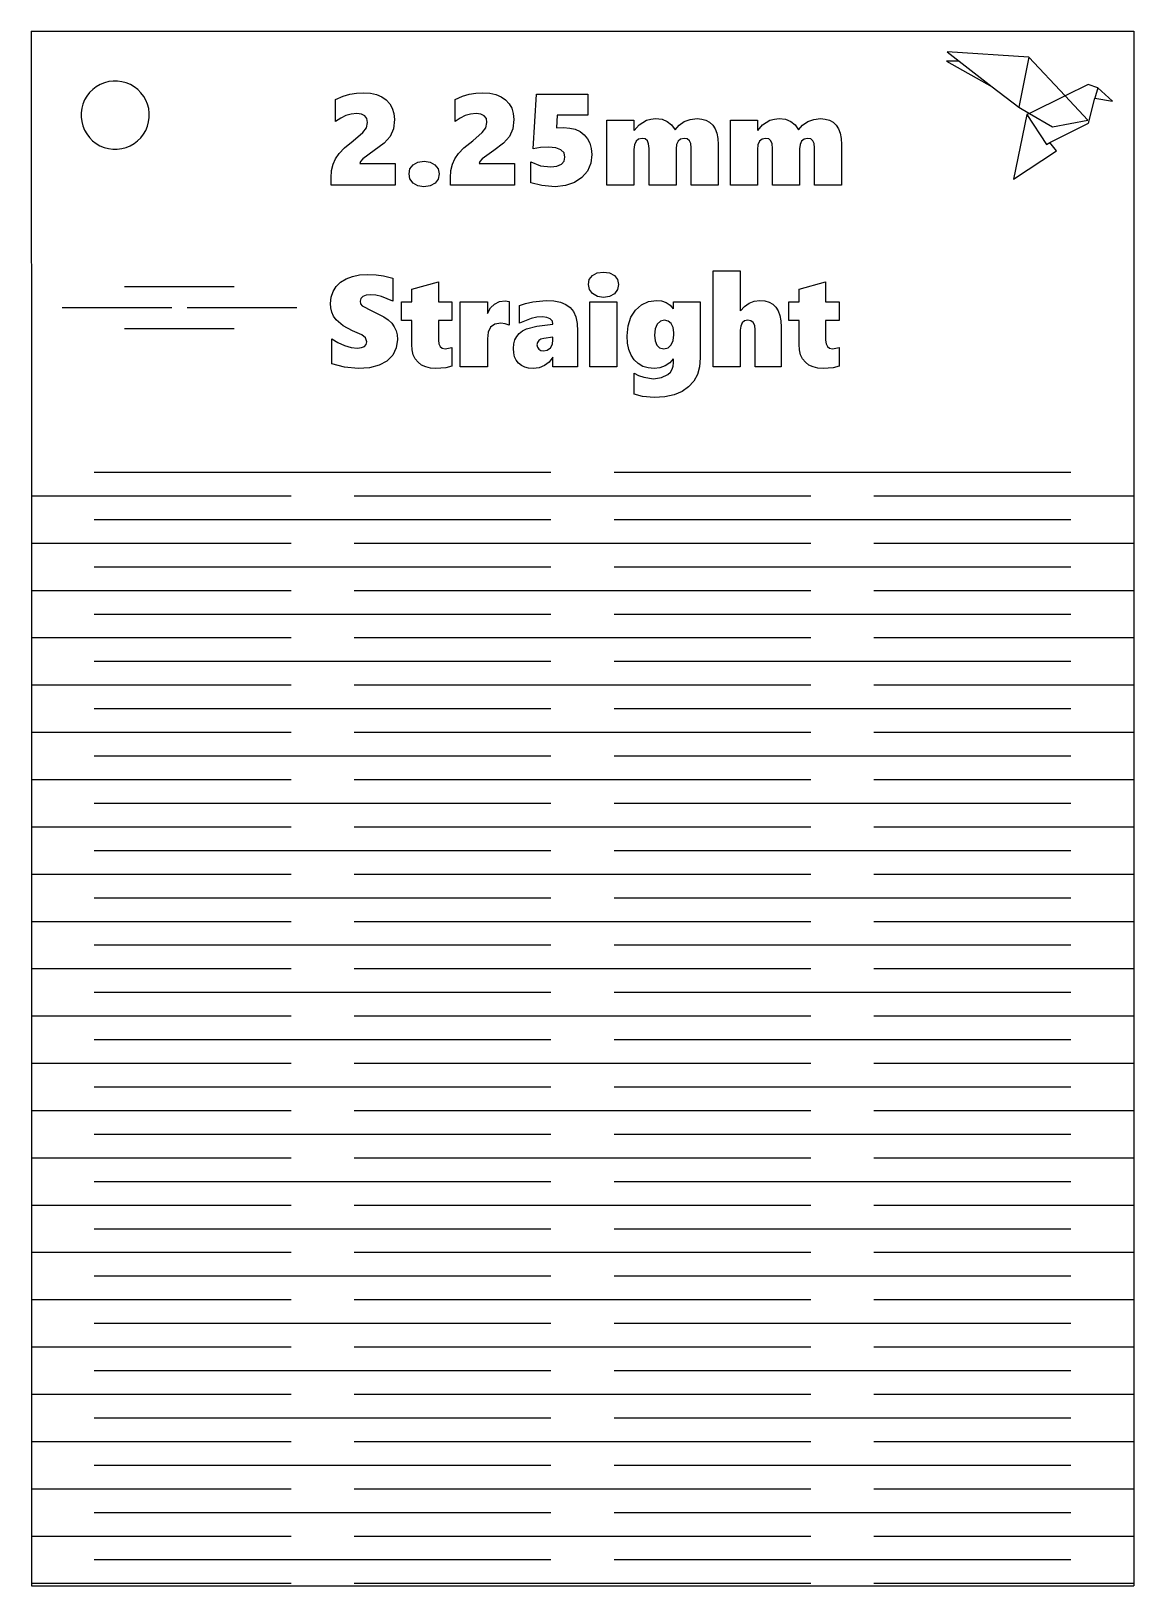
# Model space of a CAD drawing. Extents: x -52 to 52, y -74 to 74.
import ezdxf

# ---------------------------------------------------------------- set-up
doc = ezdxf.new("R2010")
doc.units = 0
doc.header["$MEASUREMENT"] = 0
doc.layers.get('0').update_dxf_attribs({"linetype": 'CONTINUOUS'})

msp = doc.modelspace()

# ---------------------------------------------------------------- linework, layer by layer
for p, q in [((-52.47, 73.99), (52.47, 73.99)), ((-52.47, 73.99), (-52.45, 29.76)), ((52.47, 73.99), (52.47, 29.76)), ((34.64, 71.14), (38.98, 68.7)), ((35.83, 71.14), (34.64, 71.14)), ((42.48, 71.5), (34.7, 72.01)), ((34.7, 72.01), (35.83, 71.14)), ((35.83, 71.14), (38.98, 68.7)), ((42.48, 71.5), (41.51, 66.74)), ((45.93, 67.83), (42.48, 71.5)), ((-46.91, 68.14), (-47.17, 67.81)), ((-46.61, 68.44), (-46.91, 68.14)), ((-46.27, 68.7), (-46.61, 68.44)), ((-45.9, 68.91), (-46.27, 68.7)), ((-45.5, 69.07), (-45.9, 68.91)), ((-45.09, 69.18), (-45.5, 69.07)), ((-44.67, 69.23), (-45.09, 69.18)), ((-44.25, 69.23), (-44.67, 69.23)), ((-43.83, 69.17), (-44.25, 69.23)), ((-43.42, 69.06), (-43.83, 69.17)), ((-43.02, 68.9), (-43.42, 69.06)), ((-42.66, 68.68), (-43.02, 68.9)), ((-42.32, 68.42), (-42.66, 68.68)), ((-42.02, 68.12), (-42.32, 68.42)), ((-41.76, 67.78), (-42.02, 68.12)), ((-22.14, 67.98), (-21.51, 68.09)), ((-21.51, 68.09), (-20.86, 68.12)), ((-20.86, 68.12), (-20.19, 68.08)), ((-20.19, 68.08), (-19.61, 67.95)), ((-10.78, 67.98), (-10.15, 68.09)), ((-10.15, 68.09), (-9.5, 68.12)), ((-9.5, 68.12), (-8.83, 68.08)), ((-8.83, 68.08), (-8.25, 67.95)), ((38.98, 68.7), (41.51, 66.74)), ((48.12, 68.9), (45.93, 67.83)), ((49.03, 68.6), (48.12, 68.9)), ((49.03, 68.6), (48.75, 67.61)), ((50.45, 67.31), (49.03, 68.6)), ((-47.66, 66.64), (-47.72, 66.22)), ((-47.55, 67.05), (-47.66, 66.64)), ((-47.38, 67.44), (-47.55, 67.05)), ((-47.17, 67.81), (-47.38, 67.44)), ((-41.55, 67.41), (-41.76, 67.78)), ((-41.39, 67.02), (-41.55, 67.41)), ((-41.28, 66.61), (-41.39, 67.02)), ((-41.23, 66.19), (-41.28, 66.61)), ((-23.49, 67.48), (-22.79, 67.79)), ((-23.49, 65.37), (-23.49, 67.48)), ((-22.79, 67.79), (-22.14, 67.98)), ((-19.61, 67.95), (-19.1, 67.74)), ((-19.1, 67.74), (-18.68, 67.45)), ((-18.68, 67.45), (-18.34, 67.08)), ((-18.34, 67.08), (-18.1, 66.64)), ((-18.1, 66.64), (-17.95, 66.14)), ((-12.13, 67.48), (-11.43, 67.79)), ((-12.13, 65.37), (-12.13, 67.48)), ((-11.43, 67.79), (-10.78, 67.98)), ((-8.25, 67.95), (-7.74, 67.74)), ((-7.74, 67.74), (-7.32, 67.45)), ((-7.32, 67.45), (-6.98, 67.08)), ((-6.98, 67.08), (-6.74, 66.64)), ((-6.74, 66.64), (-6.59, 66.14)), ((-4.71, 62.79), (-4.39, 67.99)), ((-4.39, 67.99), (0.5, 67.99)), ((0.5, 67.99), (0.5, 65.98)), ((41.51, 66.74), (42.53, 66.15)), ((45.93, 67.83), (42.53, 66.15)), ((48.1, 65.52), (45.93, 67.83)), ((48.14, 65.24), (48.75, 67.61)), ((48.75, 67.61), (50.45, 67.31)), ((-47.72, 66.22), (-47.72, 65.79)), ((-47.72, 65.79), (-47.66, 65.37)), ((-47.66, 65.37), (-47.56, 64.96)), ((-41.4, 64.93), (-41.29, 65.34)), ((-41.29, 65.34), (-41.23, 65.76)), ((-41.23, 65.76), (-41.23, 66.19)), ((-23.01, 65.71), (-23.49, 65.37)), ((-22.52, 65.95), (-23.01, 65.71)), ((-22.01, 66.09), (-22.52, 65.95)), ((-21.49, 66.14), (-22.01, 66.09)), ((-21.03, 66.09), (-21.49, 66.14)), ((-20.71, 65.92), (-21.03, 66.09)), ((-20.51, 65.66), (-20.71, 65.92)), ((-20.56, 64.79), (-20.45, 65.28)), ((-20.45, 65.28), (-20.51, 65.66)), ((-17.9, 65.56), (-18, 64.7)), ((-17.95, 66.14), (-17.9, 65.56)), ((-11.65, 65.71), (-12.13, 65.37)), ((-11.16, 65.95), (-11.65, 65.71)), ((-10.65, 66.09), (-11.16, 65.95)), ((-10.13, 66.14), (-10.65, 66.09)), ((-9.67, 66.09), (-10.13, 66.14)), ((-9.35, 65.92), (-9.67, 66.09)), ((-9.15, 65.66), (-9.35, 65.92)), ((-9.2, 64.79), (-9.09, 65.28)), ((-9.09, 65.28), (-9.15, 65.66)), ((-6.54, 65.56), (-6.64, 64.7)), ((-6.59, 66.14), (-6.54, 65.56)), ((-2.4, 65.98), (-2.48, 64.77)), ((0.5, 65.98), (-2.4, 65.98)), ((2.32, 59.33), (2.32, 65.51)), ((2.32, 65.51), (4.9, 65.51)), ((4.9, 65.51), (4.9, 64.54)), ((5.38, 65.06), (6.1, 65.5)), ((6.1, 65.5), (6.51, 65.62)), ((6.51, 65.62), (6.96, 65.66)), ((6.96, 65.66), (7.57, 65.6)), ((7.57, 65.6), (8.07, 65.4)), ((8.07, 65.4), (8.48, 65.07)), ((9.2, 65.04), (9.69, 65.38)), ((9.69, 65.38), (10.26, 65.59)), ((10.26, 65.59), (10.9, 65.66)), ((10.9, 65.66), (11.35, 65.62)), ((11.35, 65.62), (11.75, 65.51)), ((11.75, 65.51), (12.1, 65.31)), ((12.1, 65.31), (12.39, 65.03)), ((14.07, 59.33), (14.07, 65.51)), ((14.07, 65.51), (16.64, 65.51)), ((16.64, 65.51), (16.64, 64.54)), ((17.13, 65.06), (17.84, 65.5)), ((17.84, 65.5), (18.26, 65.62)), ((18.26, 65.62), (18.71, 65.66)), ((18.71, 65.66), (19.31, 65.6)), ((19.31, 65.6), (19.81, 65.4)), ((19.81, 65.4), (20.23, 65.07)), ((20.95, 65.04), (21.44, 65.38)), ((21.44, 65.38), (22.01, 65.59)), ((22.01, 65.59), (22.64, 65.66)), ((22.64, 65.66), (23.1, 65.62)), ((23.1, 65.62), (23.5, 65.51)), ((23.5, 65.51), (23.85, 65.31)), ((23.85, 65.31), (24.13, 65.03)), ((42.3, 66.04), (41.03, 59.89)), ((42.53, 66.15), (42.3, 66.04)), ((42.3, 66.04), (44.17, 63.2)), ((42.53, 66.15), (44.74, 64.88)), ((44.54, 63.42), (48.14, 65.24)), ((44.74, 64.88), (48.1, 65.52)), ((-47.56, 64.96), (-47.39, 64.56)), ((-47.39, 64.56), (-47.18, 64.2)), ((-47.18, 64.2), (-46.93, 63.86)), ((-46.93, 63.86), (-46.63, 63.56)), ((-42.34, 63.54), (-42.04, 63.84)), ((-42.04, 63.84), (-41.78, 64.17)), ((-41.78, 64.17), (-41.56, 64.54)), ((-41.56, 64.54), (-41.4, 64.93)), ((-21.81, 63.55), (-20.9, 64.33)), ((-20.9, 64.33), (-20.56, 64.79)), ((-18.31, 63.97), (-18.89, 63.31)), ((-18, 64.7), (-18.31, 63.97)), ((-10.45, 63.55), (-9.54, 64.33)), ((-9.54, 64.33), (-9.2, 64.79)), ((-6.95, 63.97), (-7.52, 63.31)), ((-6.64, 64.7), (-6.95, 63.97)), ((-2.48, 64.77), (-1.82, 64.81)), ((-1.82, 64.81), (-1.22, 64.76)), ((-1.22, 64.76), (-0.69, 64.64)), ((-0.69, 64.64), (-0.23, 64.42)), ((-0.23, 64.42), (0.16, 64.12)), ((0.16, 64.12), (0.48, 63.75)), ((0.48, 63.75), (0.7, 63.31)), ((4.92, 64.54), (5.38, 65.06)), ((5.34, 63.71), (5.1, 63.51)), ((5.69, 63.78), (5.34, 63.71)), ((5.97, 63.72), (5.69, 63.78)), ((6.17, 63.54), (5.97, 63.72)), ((8.48, 65.07), (8.82, 64.58)), ((8.82, 64.58), (9.2, 65.04)), ((9.34, 63.71), (9.1, 63.51)), ((9.66, 63.78), (9.34, 63.71)), ((9.97, 63.73), (9.66, 63.78)), ((10.18, 63.56), (9.97, 63.73)), ((12.39, 65.03), (12.61, 64.68)), ((12.61, 64.68), (12.78, 64.26)), ((12.78, 64.26), (12.87, 63.76)), ((12.87, 63.76), (12.91, 63.2)), ((16.67, 64.54), (17.13, 65.06)), ((17.09, 63.71), (16.84, 63.51)), ((17.43, 63.78), (17.09, 63.71)), ((17.72, 63.72), (17.43, 63.78)), ((17.92, 63.54), (17.72, 63.72)), ((20.23, 65.07), (20.57, 64.58)), ((20.57, 64.58), (20.95, 65.04)), ((21.09, 63.71), (20.85, 63.51)), ((21.41, 63.78), (21.09, 63.71)), ((21.72, 63.73), (21.41, 63.78)), ((21.93, 63.56), (21.72, 63.73)), ((24.13, 65.03), (24.36, 64.68)), ((24.36, 64.68), (24.52, 64.26)), ((24.52, 64.26), (24.62, 63.76)), ((24.62, 63.76), (24.65, 63.2)), ((-46.63, 63.56), (-46.29, 63.29)), ((-46.29, 63.29), (-45.92, 63.08)), ((-45.92, 63.08), (-45.53, 62.92)), ((-45.53, 62.92), (-45.12, 62.8)), ((-45.12, 62.8), (-44.7, 62.75)), ((-44.7, 62.75), (-44.28, 62.75)), ((-44.28, 62.75), (-43.85, 62.8)), ((-43.85, 62.8), (-43.44, 62.91)), ((-43.44, 62.91), (-43.05, 63.07)), ((-43.05, 63.07), (-42.68, 63.28)), ((-42.68, 63.28), (-42.34, 63.54)), ((-23.51, 61.83), (-23.17, 62.33)), ((-23.17, 62.33), (-22.64, 62.87)), ((-22.64, 62.87), (-21.81, 63.55)), ((-19.81, 62.62), (-20.92, 61.82)), ((-18.89, 63.31), (-19.81, 62.62)), ((-12.15, 61.83), (-11.81, 62.33)), ((-11.81, 62.33), (-11.28, 62.87)), ((-11.28, 62.87), (-10.45, 63.55)), ((-8.45, 62.62), (-9.56, 61.82)), ((-7.52, 63.31), (-8.45, 62.62)), ((-4.01, 62.9), (-4.71, 62.79)), ((-3.25, 62.94), (-4.01, 62.9)), ((-2.55, 62.88), (-3.25, 62.94)), ((-2.06, 62.7), (-2.55, 62.88)), ((-1.76, 62.4), (-2.06, 62.7)), ((-1.67, 61.99), (-1.76, 62.4)), ((0.7, 63.31), (0.84, 62.82)), ((0.88, 62.26), (0.78, 61.42)), ((0.84, 62.82), (0.88, 62.26)), ((4.95, 63.17), (4.9, 62.72)), ((4.9, 62.72), (4.9, 59.33)), ((5.1, 63.51), (4.95, 63.17)), ((6.29, 63.25), (6.17, 63.54)), ((6.33, 62.83), (6.29, 63.25)), ((6.33, 59.33), (6.33, 62.83)), ((8.95, 63.19), (8.9, 62.77)), ((8.9, 62.77), (8.9, 59.33)), ((9.1, 63.51), (8.95, 63.19)), ((10.3, 63.28), (10.18, 63.56)), ((10.34, 62.89), (10.3, 63.28)), ((10.34, 59.33), (10.34, 62.89)), ((12.91, 63.2), (12.91, 59.33)), ((16.69, 63.17), (16.64, 62.72)), ((16.64, 62.72), (16.64, 59.33)), ((16.84, 63.51), (16.69, 63.17)), ((18.04, 63.25), (17.92, 63.54)), ((18.08, 62.83), (18.04, 63.25)), ((18.08, 59.33), (18.08, 62.83)), ((20.7, 63.19), (20.65, 62.77)), ((20.65, 62.77), (20.65, 59.33)), ((20.85, 63.51), (20.7, 63.19)), ((22.05, 63.28), (21.93, 63.56)), ((22.09, 62.89), (22.05, 63.28)), ((22.09, 59.33), (22.09, 62.89)), ((24.65, 63.2), (24.65, 59.33)), ((41.03, 59.89), (45.12, 62.59)), ((44.17, 63.2), (44.47, 63.38)), ((44.47, 63.38), (44.54, 63.42)), ((45.12, 62.59), (44.47, 63.38)), ((-23.92, 60.03), (-23.88, 60.71)), ((-23.88, 60.71), (-23.74, 61.31)), ((-23.74, 61.31), (-23.51, 61.83)), ((-21.13, 61.59), (-21.2, 61.4)), ((-21.2, 61.4), (-17.82, 61.4)), ((-20.92, 61.82), (-21.13, 61.59)), ((-17.82, 61.4), (-17.82, 59.33)), ((-16.51, 60.41), (-16.42, 60.89)), ((-16.42, 60.89), (-16.13, 61.27)), ((-16.13, 61.27), (-15.67, 61.51)), ((-15.67, 61.51), (-15.08, 61.6)), ((-15.08, 61.6), (-14.5, 61.51)), ((-14.5, 61.51), (-14.04, 61.27)), ((-14.04, 61.27), (-13.75, 60.89)), ((-13.75, 60.89), (-13.65, 60.41)), ((-12.56, 60.03), (-12.52, 60.71)), ((-12.52, 60.71), (-12.38, 61.31)), ((-12.38, 61.31), (-12.15, 61.83)), ((-9.77, 61.59), (-9.84, 61.4)), ((-9.84, 61.4), (-6.46, 61.4)), ((-9.56, 61.82), (-9.77, 61.59)), ((-6.46, 61.4), (-6.46, 59.33)), ((-4.92, 59.54), (-4.92, 61.55)), ((-4.92, 61.55), (-3.99, 61.18)), ((-3.99, 61.18), (-3.01, 61.06)), ((-3.01, 61.06), (-2.43, 61.12)), ((-2.43, 61.12), (-2.01, 61.31)), ((-2.01, 61.31), (-1.75, 61.6)), ((-1.75, 61.6), (-1.67, 61.99)), ((0.78, 61.42), (0.46, 60.67)), ((-23.92, 59.33), (-23.92, 60.03)), ((-17.82, 59.33), (-23.92, 59.33)), ((-16.42, 59.93), (-16.51, 60.41)), ((-16.12, 59.53), (-16.42, 59.93)), ((-15.67, 59.27), (-16.12, 59.53)), ((-15.1, 59.18), (-15.67, 59.27)), ((-14.49, 59.27), (-15.1, 59.18)), ((-14.03, 59.52), (-14.49, 59.27)), ((-13.74, 59.91), (-14.03, 59.52)), ((-13.65, 60.41), (-13.74, 59.91)), ((-12.56, 59.33), (-12.56, 60.03)), ((-6.46, 59.33), (-12.56, 59.33)), ((-3.86, 59.28), (-4.92, 59.54)), ((-2.61, 59.18), (-3.86, 59.28)), ((-1.61, 59.28), (-2.61, 59.18)), ((-0.75, 59.57), (-1.61, 59.28)), ((-0.05, 60.04), (-0.75, 59.57)), ((0.46, 60.67), (-0.05, 60.04)), ((4.9, 59.33), (2.32, 59.33)), ((8.9, 59.33), (6.33, 59.33)), ((12.91, 59.33), (10.34, 59.33)), ((16.64, 59.33), (14.07, 59.33)), ((20.65, 59.33), (18.08, 59.33)), ((24.65, 59.33), (22.09, 59.33)), ((-23.02, 50.08), (-22.5, 50.4)), ((-22.5, 50.4), (-21.9, 50.64)), ((-21.9, 50.64), (-21.22, 50.78)), ((-21.22, 50.78), (-20.46, 50.83)), ((-20.46, 50.83), (-19.62, 50.79)), ((-19.62, 50.79), (-18.93, 50.7)), ((-18.93, 50.7), (-18.06, 50.49)), ((-18.06, 50.49), (-18.06, 48.29)), ((0.56, 49.87), (0.65, 50.35)), ((0.65, 50.35), (0.95, 50.73)), ((0.95, 50.73), (1.4, 50.98)), ((1.4, 50.98), (1.99, 51.06)), ((1.99, 51.06), (2.57, 50.98)), ((2.57, 50.98), (3.03, 50.73)), ((3.03, 50.73), (3.32, 50.35)), ((3.32, 50.35), (3.42, 49.87)), ((12.45, 42.03), (12.45, 51.18)), ((12.45, 51.18), (15.02, 51.18)), ((15.02, 51.18), (15.02, 47.37)), ((-43.57, 49.67), (-33.14, 49.67)), ((-23.91, 48.66), (-23.73, 49.2)), ((-23.73, 49.2), (-23.43, 49.67)), ((-23.43, 49.67), (-23.02, 50.08)), ((-20.6, 48.85), (-20.91, 48.73)), ((-20.21, 48.89), (-20.6, 48.85)), ((-19.68, 48.85), (-20.21, 48.89)), ((-19.14, 48.74), (-19.68, 48.85)), ((-16.25, 49.42), (-13.71, 50.12)), ((-16.25, 48.21), (-16.25, 49.42)), ((-13.71, 50.12), (-13.71, 48.21)), ((0.66, 49.4), (0.56, 49.87)), ((0.96, 49), (0.66, 49.4)), ((1.42, 48.74), (0.96, 49)), ((3.03, 48.99), (2.57, 48.74)), ((3.32, 49.38), (3.03, 48.99)), ((3.42, 49.87), (3.32, 49.38)), ((20.61, 49.42), (23.14, 50.12)), ((20.61, 48.21), (20.61, 49.42)), ((23.14, 50.12), (23.14, 48.21)), ((-49.51, 47.67), (-39.07, 47.67)), ((-37.63, 47.67), (-27.2, 47.67)), ((-23.97, 48.07), (-23.91, 48.66)), ((-23.94, 47.64), (-23.97, 48.07)), ((-23.84, 47.23), (-23.94, 47.64)), ((-21.11, 48.53), (-21.17, 48.28)), ((-21.17, 48.28), (-21.12, 48.03)), ((-21.12, 48.03), (-20.96, 47.83)), ((-20.91, 48.73), (-21.11, 48.53)), ((-20.96, 47.83), (-20.06, 47.37)), ((-20.06, 47.37), (-18.91, 46.8)), ((-18.06, 48.29), (-19.14, 48.74)), ((-17.22, 46.43), (-17.22, 48.21)), ((-17.22, 48.21), (-16.25, 48.21)), ((-13.71, 48.21), (-12.43, 48.21)), ((-12.43, 48.21), (-12.43, 46.43)), ((-11.63, 42.03), (-11.63, 48.21)), ((-11.63, 48.21), (-9.05, 48.21)), ((-9.05, 48.21), (-9.05, 47.12)), ((-9.03, 47.12), (-8.74, 47.64)), ((-8.74, 47.64), (-8.36, 48.01)), ((-8.36, 48.01), (-7.89, 48.24)), ((-7.89, 48.24), (-7.35, 48.32)), ((-7.35, 48.32), (-6.98, 48.24)), ((-6.98, 48.24), (-6.98, 46)), ((-6, 47.86), (-5.43, 48.06)), ((-6, 46.19), (-6, 47.86)), ((-5.43, 48.06), (-4.74, 48.22)), ((-4.74, 48.22), (-3.45, 48.36)), ((-3.45, 48.36), (-2.72, 48.32)), ((-2.72, 48.32), (-2.09, 48.19)), ((-2.09, 48.19), (-1.58, 47.98)), ((-1.58, 47.98), (-1.17, 47.68)), ((-1.17, 47.68), (-0.86, 47.29)), ((0.7, 42.03), (0.7, 48.21)), ((0.7, 48.21), (3.27, 48.21)), ((1.99, 48.65), (1.42, 48.74)), ((2.57, 48.74), (1.99, 48.65)), ((3.27, 48.21), (3.27, 42.03)), ((4.6, 46.76), (5.03, 47.44)), ((5.03, 47.44), (5.61, 47.94)), ((5.61, 47.94), (6.29, 48.25)), ((6.29, 48.25), (7.03, 48.36)), ((7.03, 48.36), (7.53, 48.31)), ((7.53, 48.31), (7.97, 48.16)), ((7.97, 48.16), (8.33, 47.91)), ((8.33, 47.91), (8.63, 47.57)), ((8.65, 47.57), (8.65, 48.21)), ((8.65, 48.21), (11.21, 48.21)), ((11.21, 48.21), (11.21, 42.89)), ((15.04, 47.37), (15.41, 47.79)), ((15.41, 47.79), (15.85, 48.1)), ((15.85, 48.1), (16.34, 48.29)), ((16.34, 48.29), (16.87, 48.36)), ((16.87, 48.36), (17.34, 48.32)), ((17.34, 48.32), (17.75, 48.2)), ((17.75, 48.2), (18.1, 48)), ((18.1, 48), (18.39, 47.72)), ((18.39, 47.72), (18.62, 47.36)), ((18.62, 47.36), (18.79, 46.92)), ((19.64, 46.43), (19.64, 48.21)), ((19.64, 48.21), (20.61, 48.21)), ((23.14, 48.21), (24.43, 48.21)), ((24.43, 48.21), (24.43, 46.43)), ((-23.68, 46.86), (-23.84, 47.23)), ((-23.45, 46.52), (-23.68, 46.86)), ((-22.79, 45.94), (-23.45, 46.52)), ((-21.88, 45.47), (-22.79, 45.94)), ((-18.91, 46.8), (-18.49, 46.5)), ((-18.49, 46.5), (-18.16, 46.18)), ((-18.16, 46.18), (-17.92, 45.84)), ((-16.25, 46.43), (-17.22, 46.43)), ((-16.25, 44.15), (-16.25, 46.43)), ((-12.43, 46.43), (-13.71, 46.43)), ((-13.71, 46.43), (-13.71, 44.57)), ((-8.34, 46.09), (-8.74, 45.81)), ((-7.78, 46.18), (-8.34, 46.09)), ((-7.37, 46.12), (-7.78, 46.18)), ((-6.98, 46), (-7.37, 46.12)), ((-4.88, 46.63), (-6, 46.19)), ((-5.32, 45.65), (-4.34, 45.9)), ((-4.33, 46.75), (-4.88, 46.63)), ((-4.34, 45.9), (-2.81, 46.09)), ((-3.81, 46.78), (-4.33, 46.75)), ((-3.4, 46.73), (-3.81, 46.78)), ((-3.08, 46.59), (-3.4, 46.73)), ((-2.87, 46.37), (-3.08, 46.59)), ((-2.81, 46.09), (-2.87, 46.37)), ((-0.86, 47.29), (-0.64, 46.79)), ((-0.64, 46.79), (-0.5, 46.17)), ((-0.5, 46.17), (-0.46, 45.44)), ((4.24, 45), (4.33, 45.94)), ((4.33, 45.94), (4.6, 46.76)), ((7.11, 46.09), (6.91, 45.64)), ((7.41, 46.38), (7.11, 46.09)), ((7.8, 46.47), (7.41, 46.38)), ((8.16, 46.39), (7.8, 46.47)), ((8.45, 46.15), (8.16, 46.39)), ((8.63, 45.78), (8.45, 46.15)), ((15.06, 45.91), (15.02, 45.54)), ((15.2, 46.21), (15.06, 45.91)), ((15.42, 46.41), (15.2, 46.21)), ((15.73, 46.47), (15.42, 46.41)), ((16.03, 46.42), (15.73, 46.47)), ((16.25, 46.24), (16.03, 46.42)), ((16.39, 45.96), (16.25, 46.24)), ((16.43, 45.55), (16.39, 45.96)), ((18.79, 46.92), (18.89, 46.41)), ((18.89, 46.41), (18.92, 45.82)), ((20.61, 46.43), (19.64, 46.43)), ((20.61, 44.15), (20.61, 46.43)), ((24.43, 46.43), (23.14, 46.43)), ((23.14, 46.43), (23.14, 44.57)), ((-43.57, 45.67), (-33.14, 45.67)), ((-23.85, 42.33), (-23.85, 44.71)), ((-23.85, 44.71), (-23.28, 44.35)), ((-21, 45.09), (-21.88, 45.47)), ((-20.64, 44.79), (-21, 45.09)), ((-20.52, 44.42), (-20.64, 44.79)), ((-20.58, 44.16), (-20.52, 44.42)), ((-17.92, 45.84), (-17.74, 45.47)), ((-17.74, 45.47), (-17.64, 45.07)), ((-17.6, 44.65), (-17.72, 43.84)), ((-17.64, 45.07), (-17.6, 44.65)), ((-13.71, 44.57), (-13.67, 44.22)), ((-8.97, 45.35), (-9.05, 44.71)), ((-9.05, 44.71), (-9.05, 42.03)), ((-8.74, 45.81), (-8.97, 45.35)), ((-6.54, 44.21), (-6.44, 44.6)), ((-6.44, 44.6), (-6.26, 44.93)), ((-6.26, 44.93), (-6.02, 45.22)), ((-6.02, 45.22), (-5.7, 45.46)), ((-5.7, 45.46), (-5.32, 45.65)), ((-4.16, 44.53), (-4.29, 44.35)), ((-3.96, 44.66), (-4.16, 44.53)), ((-3.68, 44.74), (-3.96, 44.66)), ((-2.81, 44.86), (-3.68, 44.74)), ((-2.87, 44.19), (-2.81, 44.62)), ((-2.81, 44.62), (-2.81, 44.86)), ((-0.46, 45.44), (-0.46, 42.03)), ((4.28, 44.3), (4.24, 45)), ((6.91, 45.64), (6.85, 45.06)), ((6.85, 45.06), (6.9, 44.52)), ((6.9, 44.52), (7.06, 44.11)), ((8.44, 44.12), (8.63, 44.54)), ((8.69, 45.29), (8.63, 45.78)), ((8.63, 44.54), (8.69, 45.08)), ((8.69, 45.08), (8.69, 45.29)), ((15.02, 45.54), (15.02, 42.03)), ((16.43, 42.03), (16.43, 45.55)), ((18.92, 45.82), (18.92, 42.03)), ((23.14, 44.57), (23.18, 44.22)), ((-23.28, 44.35), (-22.65, 44.06)), ((-22.65, 44.06), (-22.01, 43.88)), ((-22.01, 43.88), (-21.42, 43.82)), ((-21.42, 43.82), (-21.04, 43.86)), ((-21.04, 43.86), (-20.76, 43.97)), ((-20.76, 43.97), (-20.58, 44.16)), ((-18.06, 43.14), (-18.62, 42.58)), ((-17.72, 43.84), (-18.06, 43.14)), ((-16.21, 43.64), (-16.25, 44.15)), ((-16.1, 43.18), (-16.21, 43.64)), ((-15.91, 42.79), (-16.1, 43.18)), ((-13.67, 44.22), (-13.55, 43.96)), ((-13.55, 43.96), (-13.35, 43.81)), ((-13.35, 43.81), (-13.07, 43.76)), ((-13.07, 43.76), (-12.43, 43.89)), ((-12.43, 43.89), (-12.43, 42.11)), ((-6.58, 43.78), (-6.54, 44.21)), ((-6.55, 43.37), (-6.58, 43.78)), ((-6.46, 43), (-6.55, 43.37)), ((-6.3, 42.68), (-6.46, 43)), ((-4.29, 44.35), (-4.33, 44.13)), ((-4.33, 44.13), (-4.29, 43.9)), ((-4.29, 43.9), (-4.17, 43.71)), ((-4.17, 43.71), (-3.97, 43.59)), ((-3.97, 43.59), (-3.71, 43.55)), ((-3.71, 43.55), (-3.35, 43.62)), ((-3.35, 43.62), (-3.06, 43.85)), ((-2.83, 42.97), (-3.18, 42.49)), ((-3.06, 43.85), (-2.87, 44.19)), ((-2.81, 42.03), (-2.81, 42.97)), ((4.41, 43.69), (4.28, 44.3)), ((4.63, 43.16), (4.41, 43.69)), ((4.93, 42.71), (4.63, 43.16)), ((7.06, 44.11), (7.34, 43.85)), ((7.34, 43.85), (7.75, 43.76)), ((7.75, 43.76), (8.14, 43.85)), ((8.14, 43.85), (8.44, 44.12)), ((20.65, 43.64), (20.61, 44.15)), ((20.76, 43.18), (20.65, 43.64)), ((20.95, 42.79), (20.76, 43.18)), ((23.18, 44.22), (23.3, 43.96)), ((23.3, 43.96), (23.51, 43.81)), ((23.51, 43.81), (23.79, 43.76)), ((23.79, 43.76), (24.43, 43.89)), ((24.43, 43.89), (24.43, 42.11)), ((-22.66, 41.99), (-23.85, 42.33)), ((-21.36, 41.88), (-22.66, 41.99)), ((-20.27, 41.95), (-21.36, 41.88)), ((-19.36, 42.19), (-20.27, 41.95)), ((-18.62, 42.58), (-19.36, 42.19)), ((-15.64, 42.47), (-15.91, 42.79)), ((-15.31, 42.21), (-15.64, 42.47)), ((-14.92, 42.02), (-15.31, 42.21)), ((-14.47, 41.91), (-14.92, 42.02)), ((-13.96, 41.88), (-14.47, 41.91)), ((-13, 41.95), (-13.96, 41.88)), ((-12.43, 42.11), (-13, 41.95)), ((-9.05, 42.03), (-11.63, 42.03)), ((-6.08, 42.39), (-6.3, 42.68)), ((-5.81, 42.17), (-6.08, 42.39)), ((-5.49, 42), (-5.81, 42.17)), ((-5.13, 41.91), (-5.49, 42)), ((-4.71, 41.88), (-5.13, 41.91)), ((-4.12, 41.94), (-4.71, 41.88)), ((-3.61, 42.15), (-4.12, 41.94)), ((-3.18, 42.49), (-3.61, 42.15)), ((-0.46, 42.03), (-2.81, 42.03)), ((3.27, 42.03), (0.7, 42.03)), ((4.92, 39.42), (4.92, 41.43)), ((4.92, 41.43), (5.34, 41.22)), ((5.31, 42.34), (4.93, 42.71)), ((5.75, 42.08), (5.31, 42.34)), ((6.26, 41.93), (5.75, 42.08)), ((6.82, 41.88), (6.26, 41.93)), ((7.36, 41.94), (6.82, 41.88)), ((7.86, 42.13), (7.36, 41.94)), ((8.3, 42.42), (7.86, 42.13)), ((8.13, 41.32), (8.36, 41.54)), ((8.63, 42.8), (8.3, 42.42)), ((8.36, 41.54), (8.52, 41.8)), ((8.52, 41.8), (8.62, 42.1)), ((8.62, 42.1), (8.65, 42.42)), ((8.65, 42.42), (8.65, 42.8)), ((11.14, 42.05), (10.93, 41.31)), ((11.21, 42.89), (11.14, 42.05)), ((15.02, 42.03), (12.45, 42.03)), ((18.92, 42.03), (16.43, 42.03)), ((21.21, 42.47), (20.95, 42.79)), ((21.55, 42.21), (21.21, 42.47)), ((21.94, 42.02), (21.55, 42.21)), ((22.39, 41.91), (21.94, 42.02)), ((22.9, 41.88), (22.39, 41.91)), ((23.86, 41.95), (22.9, 41.88)), ((24.43, 42.11), (23.86, 41.95)), ((5.34, 41.22), (5.83, 41.05)), ((5.83, 41.05), (6.75, 40.9)), ((6.75, 40.9), (7.53, 41.01)), ((7.53, 41.01), (8.13, 41.32)), ((10.09, 40.12), (9.47, 39.68)), ((10.58, 40.66), (10.09, 40.12)), ((10.93, 41.31), (10.58, 40.66)), ((5.7, 39.21), (4.92, 39.42)), ((6.82, 39.12), (5.7, 39.21)), ((7.83, 39.18), (6.82, 39.12)), ((8.71, 39.37), (7.83, 39.18)), ((9.47, 39.68), (8.71, 39.37)), ((-46.47, 32.01), (-3, 32.01)), ((3, 32.01), (46.47, 32.01)), ((-52.45, 29.76), (-27.74, 29.76)), ((-52.45, 29.76), (-52.45, 25.26)), ((-21.74, 29.76), (21.74, 29.76)), ((27.74, 29.76), (52.47, 29.76)), ((52.47, 29.76), (52.47, 25.26)), ((-46.47, 27.51), (-3, 27.51)), ((3, 27.51), (46.47, 27.51)), ((-52.45, 25.26), (-27.74, 25.26)), ((-52.45, 25.26), (-52.45, 20.76)), ((-21.74, 25.26), (21.74, 25.26)), ((27.74, 25.26), (52.47, 25.26)), ((52.47, 25.26), (52.47, 20.76)), ((-46.47, 23.01), (-3, 23.01)), ((3, 23.01), (46.47, 23.01)), ((-52.45, 20.76), (-27.74, 20.76)), ((-52.45, 20.76), (-52.45, 16.26)), ((-21.74, 20.76), (21.74, 20.76)), ((27.74, 20.76), (52.47, 20.76)), ((52.47, 20.76), (52.47, 16.26)), ((-46.47, 18.51), (-3, 18.51)), ((3, 18.51), (46.47, 18.51)), ((-52.45, 16.26), (-27.74, 16.26)), ((-52.45, 16.26), (-52.45, 11.76)), ((-21.74, 16.26), (21.74, 16.26)), ((27.74, 16.26), (52.47, 16.26)), ((52.47, 16.26), (52.47, 11.76)), ((-46.47, 14.01), (-3, 14.01)), ((3, 14.01), (46.47, 14.01)), ((-52.45, 11.76), (-27.74, 11.76)), ((-52.45, 11.76), (-52.45, 7.26)), ((-21.74, 11.76), (21.74, 11.76)), ((27.74, 11.76), (52.47, 11.76)), ((52.47, 11.76), (52.47, 7.26)), ((-46.47, 9.51), (-3, 9.51)), ((3, 9.51), (46.47, 9.51)), ((-52.45, 7.26), (-27.74, 7.26)), ((-52.45, 7.26), (-52.45, 2.76)), ((-21.74, 7.26), (21.74, 7.26)), ((27.74, 7.26), (52.47, 7.26)), ((52.47, 7.26), (52.47, 2.76)), ((-46.47, 5.01), (-3, 5.01)), ((3, 5.01), (46.47, 5.01)), ((-52.45, 2.76), (-27.74, 2.76)), ((-52.45, 2.76), (-52.45, -1.74)), ((-21.74, 2.76), (21.74, 2.76)), ((27.74, 2.76), (52.47, 2.76)), ((52.47, 2.76), (52.47, -1.74)), ((-46.47, 0.51), (-3, 0.51)), ((3, 0.51), (46.47, 0.51)), ((-52.45, -1.74), (-27.74, -1.74)), ((-52.45, -1.74), (-52.45, -6.24)), ((-21.74, -1.74), (21.74, -1.74)), ((27.74, -1.74), (52.47, -1.74)), ((52.47, -1.74), (52.47, -6.24)), ((-46.47, -3.99), (-3, -3.99)), ((3, -3.99), (46.47, -3.99)), ((-52.45, -6.24), (-27.74, -6.24)), ((-52.45, -6.24), (-52.45, -10.74)), ((-21.74, -6.24), (21.74, -6.24)), ((27.74, -6.24), (52.47, -6.24)), ((52.47, -6.24), (52.47, -10.74)), ((-46.47, -8.49), (-3, -8.49)), ((3, -8.49), (46.47, -8.49)), ((-52.45, -10.74), (-27.74, -10.74)), ((-52.45, -10.74), (-52.45, -15.24)), ((-21.74, -10.74), (21.74, -10.74)), ((27.74, -10.74), (52.47, -10.74)), ((52.47, -10.74), (52.47, -15.24)), ((-46.47, -12.99), (-3, -12.99)), ((3, -12.99), (46.47, -12.99)), ((-52.45, -15.24), (-27.74, -15.24)), ((-52.45, -15.24), (-52.45, -19.74)), ((-21.74, -15.24), (21.74, -15.24)), ((27.74, -15.24), (52.47, -15.24)), ((52.47, -15.24), (52.47, -19.74)), ((-46.47, -17.49), (-3, -17.49)), ((3, -17.49), (46.47, -17.49)), ((-52.45, -19.74), (-27.74, -19.74)), ((-52.45, -19.74), (-52.45, -24.24)), ((-21.74, -19.74), (21.74, -19.74)), ((27.74, -19.74), (52.47, -19.74)), ((52.47, -19.74), (52.47, -24.24)), ((-46.47, -21.99), (-3, -21.99)), ((3, -21.99), (46.47, -21.99)), ((-52.45, -24.24), (-27.74, -24.24)), ((-52.45, -24.24), (-52.45, -28.74)), ((-21.74, -24.24), (21.74, -24.24)), ((27.74, -24.24), (52.47, -24.24)), ((52.47, -24.24), (52.47, -28.74)), ((-46.47, -26.49), (-3, -26.49)), ((3, -26.49), (46.47, -26.49)), ((-52.45, -28.74), (-27.74, -28.74)), ((-52.45, -28.74), (-52.45, -33.24)), ((-21.74, -28.74), (21.74, -28.74)), ((27.74, -28.74), (52.47, -28.74)), ((52.47, -28.74), (52.47, -33.24)), ((-46.47, -30.99), (-3, -30.99)), ((3, -30.99), (46.47, -30.99)), ((-52.45, -33.24), (-27.74, -33.24)), ((-52.45, -33.24), (-52.45, -37.74)), ((-21.74, -33.24), (21.74, -33.24)), ((27.74, -33.24), (52.47, -33.24)), ((52.47, -33.24), (52.47, -37.74)), ((-46.47, -35.49), (-3, -35.49)), ((3, -35.49), (46.47, -35.49)), ((-52.45, -37.74), (-27.74, -37.74)), ((-52.45, -37.74), (-52.45, -42.24)), ((-21.74, -37.74), (21.74, -37.74)), ((27.74, -37.74), (52.47, -37.74)), ((52.47, -37.74), (52.47, -42.24)), ((-46.47, -39.99), (-3, -39.99)), ((3, -39.99), (46.47, -39.99)), ((-52.45, -42.24), (-27.74, -42.24)), ((-52.45, -42.24), (-52.45, -46.74)), ((-21.74, -42.24), (21.74, -42.24)), ((27.74, -42.24), (52.47, -42.24)), ((52.47, -42.24), (52.47, -46.74)), ((-46.47, -44.49), (-3, -44.49)), ((3, -44.49), (46.47, -44.49)), ((-52.45, -46.74), (-27.74, -46.74)), ((-52.45, -46.74), (-52.45, -51.24)), ((-21.74, -46.74), (21.74, -46.74)), ((27.74, -46.74), (52.47, -46.74)), ((52.47, -46.74), (52.47, -51.24)), ((-46.47, -48.99), (-3, -48.99)), ((3, -48.99), (46.47, -48.99)), ((-52.45, -51.24), (-27.74, -51.24)), ((-52.45, -51.24), (-52.45, -55.74)), ((-21.74, -51.24), (21.74, -51.24)), ((27.74, -51.24), (52.47, -51.24)), ((52.47, -51.24), (52.47, -55.74)), ((-46.47, -53.49), (-3, -53.49)), ((3, -53.49), (46.47, -53.49)), ((-52.45, -55.74), (-27.74, -55.74)), ((-52.45, -55.74), (-52.45, -60.24)), ((-21.74, -55.74), (21.74, -55.74)), ((27.74, -55.74), (52.47, -55.74)), ((52.47, -55.74), (52.47, -60.24)), ((-46.47, -57.99), (-3, -57.99)), ((3, -57.99), (46.47, -57.99)), ((-52.45, -60.24), (-27.74, -60.24)), ((-52.45, -60.24), (-52.45, -64.74)), ((-21.74, -60.24), (21.74, -60.24)), ((27.74, -60.24), (52.47, -60.24)), ((52.47, -60.24), (52.47, -64.74)), ((-46.47, -62.49), (-3, -62.49)), ((3, -62.49), (46.47, -62.49)), ((-52.45, -64.74), (-27.74, -64.74)), ((-52.45, -64.74), (-52.45, -69.24)), ((-21.74, -64.74), (21.74, -64.74)), ((27.74, -64.74), (52.47, -64.74)), ((52.47, -64.74), (52.47, -69.24)), ((-46.47, -66.99), (-3, -66.99)), ((3, -66.99), (46.47, -66.99)), ((-52.45, -69.24), (-27.74, -69.24)), ((-52.45, -69.24), (-52.45, -73.74)), ((-21.74, -69.24), (21.74, -69.24)), ((27.74, -69.24), (52.47, -69.24)), ((52.47, -69.24), (52.47, -73.74)), ((-46.47, -71.49), (-3, -71.49)), ((3, -71.49), (46.47, -71.49)), ((-52.45, -73.74), (-27.74, -73.74)), ((-52.45, -73.74), (-52.45, -73.99)), ((-52.45, -73.99), (-27.74, -73.99)), ((-27.74, -73.99), (-21.74, -73.99)), ((-21.74, -73.74), (21.74, -73.74)), ((-21.74, -73.99), (21.74, -73.99)), ((21.74, -73.99), (27.74, -73.99)), ((27.74, -73.74), (52.47, -73.74)), ((27.74, -73.99), (52.47, -73.99)), ((52.47, -73.74), (52.47, -73.99))]:
    msp.add_line(p, q)

doc.saveas('drawing.dxf')
